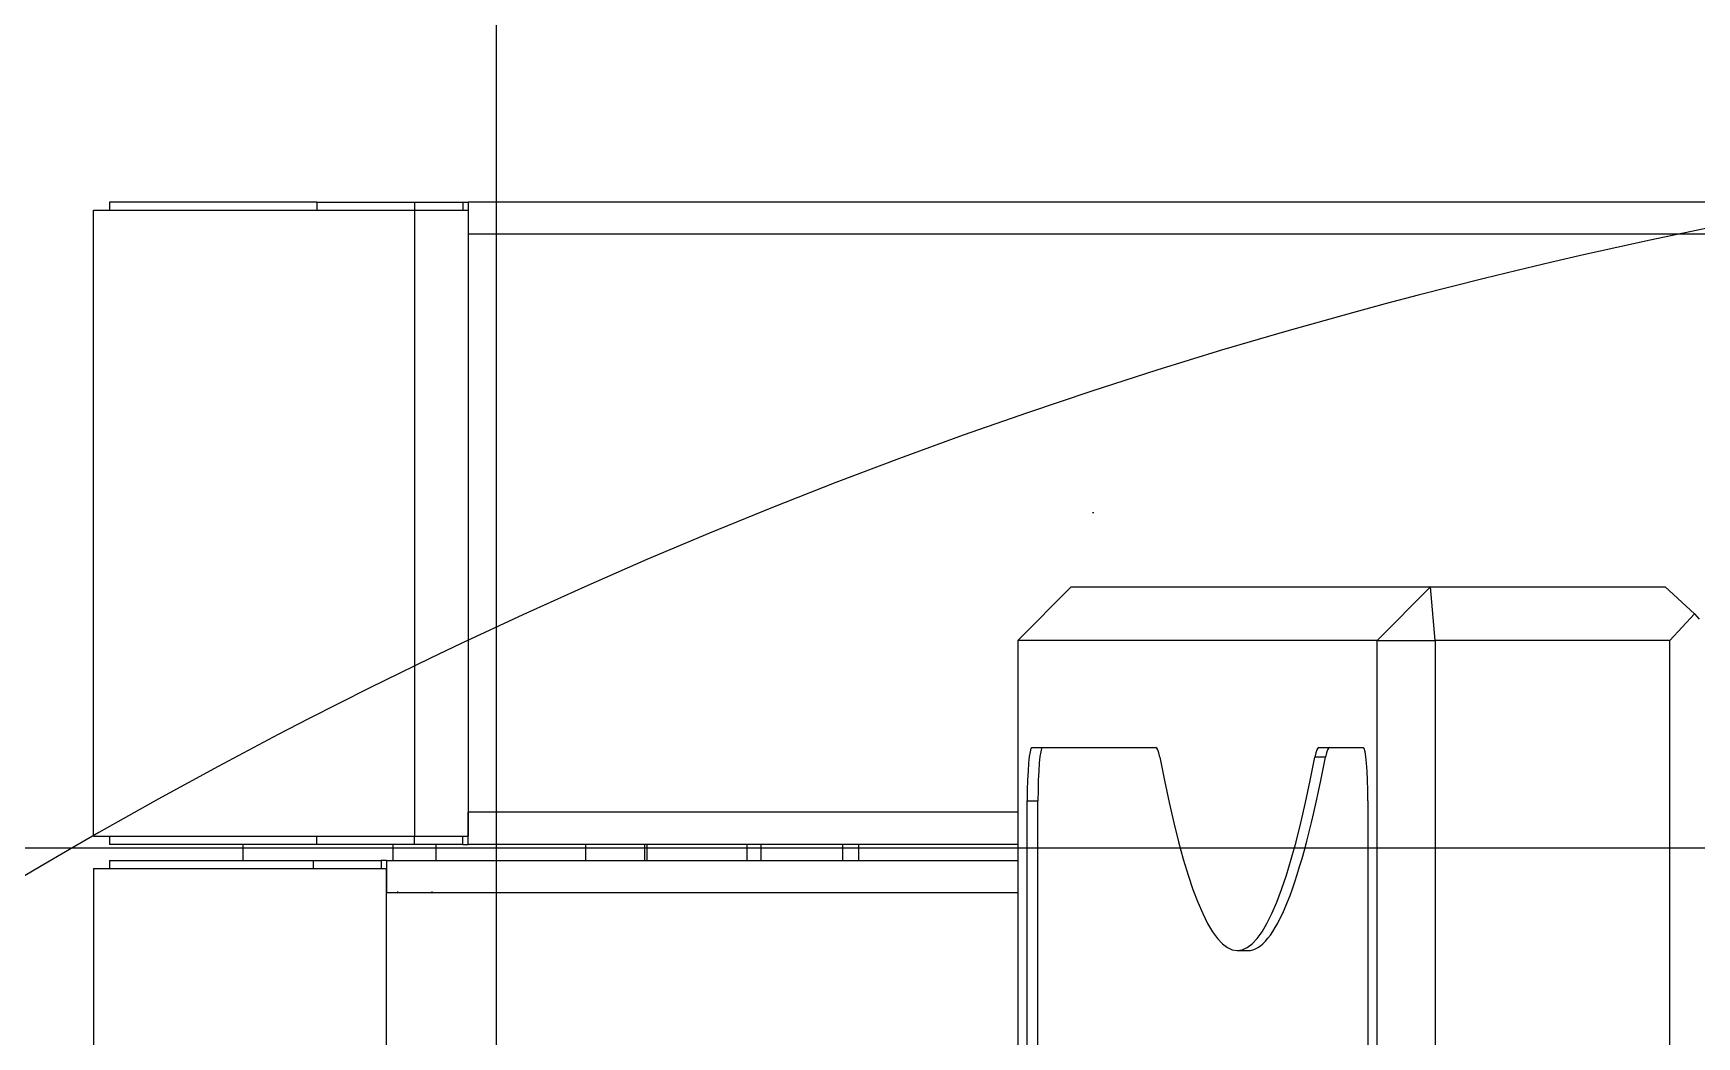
# Model space of a CAD drawing. Header units: millimetres. Extents: x -15291 to 293567, y -98510 to 49398.
# Drawn here: x 50066.7 to 50222.1, y 25882.3 to 25976.1 of the extents above; entities that cross this region are included whole.
import ezdxf

# ---------------------------------------------------------------- set-up
doc = ezdxf.new("R2010")
doc.units = ezdxf.units.MM
doc.header["$LTSCALE"] = 50
doc.header["$MEASUREMENT"] = 0
doc.linetypes.add('AUSGEZOGEN', pattern=[0])
doc.linetypes.add('PHANTOM2', pattern=[1.25, 0.625, -0.125, 0.125, -0.125, 0.125, -0.125])
for name, color, linetype in [('DV16_Standard', 7, 'CONTINUOUS'), ('FFU', 4, 'CONTINUOUS'), ('RASTER', 30, 'AUSGEZOGEN'), ('Standard', 7, 'CONTINUOUS')]:
    doc.layers.add(name, color=color, linetype=linetype)

msp = doc.modelspace()

# ---------------------------------------------------------------- hatches: boundary and pattern name
at = {"layer": 'FFU'}
h = msp.add_hatch(dxfattribs=at)
h.set_pattern_fill('DOTS,_I', color=256, scale=1500, style=2)
h.set_pattern_definition([(0, (900, -3600), (46.875, 93.75), [0, -93.75])])
h.paths.add_polyline_path([(50110, 25900), (51010, 25900), (51010, 27100), (50110, 27100)])

# ---------------------------------------------------------------- linework, layer by layer
at = {"layer": 'DV16_Standard', "color": 7, "linetype": 'Continuous', "ltscale": 254}
for p, q in [((50093.21, 25960.32), (50073.84, 25960.32)), ((50073.84, 25960.32), (50073.84, 25959.57)), ((50093.21, 25960.32), (50102.34, 25960.32)), ((50093.21, 25960.32), (50093.21, 25959.57)), ((50102.34, 25960.32), (50106.84, 25960.32)), ((50102.34, 25960.32), (50102.34, 25959.57)), ((50106.84, 25960.32), (50107.34, 25960.32)), ((50106.84, 25960.32), (50106.84, 25959.57)), ((50310.84, 25960.32), (50107.34, 25960.32)), ((50107.34, 25960.32), (50107.34, 25957.32)), ((50072.34, 25901.07), (50072.34, 25959.57)), ((50072.34, 25959.57), (50102.34, 25959.57)), ((50102.34, 25959.57), (50102.34, 25901.07)), ((50102.34, 25959.57), (50107.34, 25959.57)), ((50107.34, 25959.57), (50107.34, 25901.07)), ((50309.34, 25957.32), (50107.34, 25957.32)), ((50107.34, 25957.32), (50107.34, 25903.32)), ((50158.68, 25919.37), (50163.66, 25924.37)), ((50163.66, 25924.37), (50197.21, 25924.37)), ((50197.21, 25924.37), (50192.23, 25919.37)), ((50197.65, 25919.37), (50197.21, 25924.37)), ((50197.21, 25924.37), (50219.13, 25924.37)), ((50221.84, 25921.87), (50219.13, 25924.37)), ((50219.56, 25919.37), (50221.84, 25921.87)), ((50221.84, 25921.87), (50222.29, 25921.37)), ((50192.23, 25919.37), (50158.68, 25919.37)), ((50158.68, 25919.37), (50158.68, 25504.37)), ((50192.23, 25919.37), (50197.65, 25919.37)), ((50192.23, 25504.37), (50192.23, 25919.37)), ((50197.65, 25919.37), (50197.65, 25504.37)), ((50219.56, 25919.37), (50197.65, 25919.37)), ((50219.56, 25504.37), (50219.56, 25919.37)), ((50159.98, 25909.37), (50171.55, 25909.37)), ((50187.39, 25908.47), (50186.4, 25908.47)), ((50186.76, 25909.37), (50190.92, 25909.37)), ((50159.55, 25519.37), (50159.55, 25904.37)), ((50159.55, 25904.37), (50160.54, 25904.37)), ((50160.54, 25519.37), (50160.54, 25904.37)), ((50191.36, 25904.37), (50191.36, 25519.37)), ((50158.68, 25903.32), (50107.34, 25903.32)), ((50107.34, 25900.32), (50107.34, 25903.32)), ((50072.34, 25901.07), (50102.34, 25901.07)), ((50073.84, 25901.07), (50073.84, 25900.32)), ((50093.21, 25900.32), (50093.21, 25901.07)), ((50102.34, 25901.07), (50107.34, 25901.07)), ((50102.34, 25900.32), (50102.34, 25901.07)), ((50106.84, 25900.32), (50106.84, 25901.07)), ((50093.21, 25900.32), (50073.84, 25900.32)), ((50086.34, 25898.82), (50086.34, 25900.32)), ((50102.34, 25900.32), (50093.21, 25900.32)), ((50100.34, 25898.82), (50100.34, 25900.32)), ((50106.84, 25900.32), (50102.34, 25900.32)), ((50104.34, 25898.82), (50104.34, 25900.32)), ((50106.84, 25900.32), (50107.34, 25900.32)), ((50158.68, 25900.32), (50107.34, 25900.32)), ((50118.34, 25898.82), (50118.34, 25900.32)), ((50123.83, 25898.82), (50123.83, 25900.29)), ((50124.04, 25898.82), (50124.04, 25900.32)), ((50133.4, 25898.82), (50133.4, 25900.32)), ((50134.69, 25898.82), (50134.69, 25900.32)), ((50142.33, 25898.82), (50142.33, 25900.32)), ((50143.83, 25898.82), (50143.83, 25900.32)), ((50072.34, 25898.07), (50099.72, 25898.07)), ((50072.34, 25898.07), (50072.34, 25879.57)), ((50073.84, 25898.82), (50092.87, 25898.82)), ((50073.84, 25898.82), (50073.84, 25898.07)), ((50092.87, 25898.82), (50099.21, 25898.82)), ((50092.87, 25898.82), (50092.87, 25898.07)), ((50099.71, 25898.82), (50099.21, 25898.82)), ((50099.21, 25898.82), (50099.21, 25898.07)), ((50099.71, 25898.82), (50099.71, 25898.42)), ((50099.71, 25898.82), (50158.68, 25898.82)), ((50099.71, 25898.42), (50099.71, 25895.82)), ((50099.72, 25879.57), (50099.72, 25898.07)), ((50099.71, 25895.82), (50158.68, 25895.82)), ((50100.74, 25895.92), (50100.74, 25895.82)), ((50103.94, 25895.92), (50103.94, 25895.82)), ((50179.16, 25890.39), (50180.15, 25890.39))]:
    msp.add_line(p, q, dxfattribs=at)
at = {"layer": 'DV16_Standard', "color": 4, "linetype": 'PHANTOM2', "ltscale": 254}
msp.add_arc((50323.34, 25463.12), 504.82, 87.1614, 180, dxfattribs=at)
at = {"layer": 'DV16_Standard', "color": 7, "linetype": 'Continuous', "ltscale": 254}
for centre, major_axis, start_param, end_param in [((50159.98, 25904.37), (0, -5), 3.141593, 4.712389), ((50160.98, 25904.37), (0, 5), 0, 1.570796), ((50171.55, 25899.37), (0, 10), 5.85482, 6.283185), ((50179.16, 26090.39), (0, 200), 2.713165, 3.57002), ((50180.15, 26090.39), (0, 200), 3.141593, 3.57002), ((50186.76, 25899.37), (0, -10), 3.141593, 3.569958), ((50187.76, 25899.37), (0, 10), 0, 0.428365), ((50190.92, 25904.37), (0, 5), 4.712389, 6.283185)]:
    msp.add_ellipse(centre, major_axis=major_axis, ratio=0.087156, start_param=start_param, end_param=end_param, dxfattribs=at)
at = {"layer": 'RASTER'}
for p, q in [((50110, 18700), (50110, 31900)), ((48310, 25900), (51910, 25900))]:
    msp.add_line(p, q, dxfattribs=at)
at = {"layer": 'Standard', "color": 4, "linetype": 'PHANTOM2', "ltscale": 254}
msp.add_arc((50323.34, 26630.52), 657.31, 180, 269.30265, dxfattribs=at)

doc.saveas('drawing.dxf')
